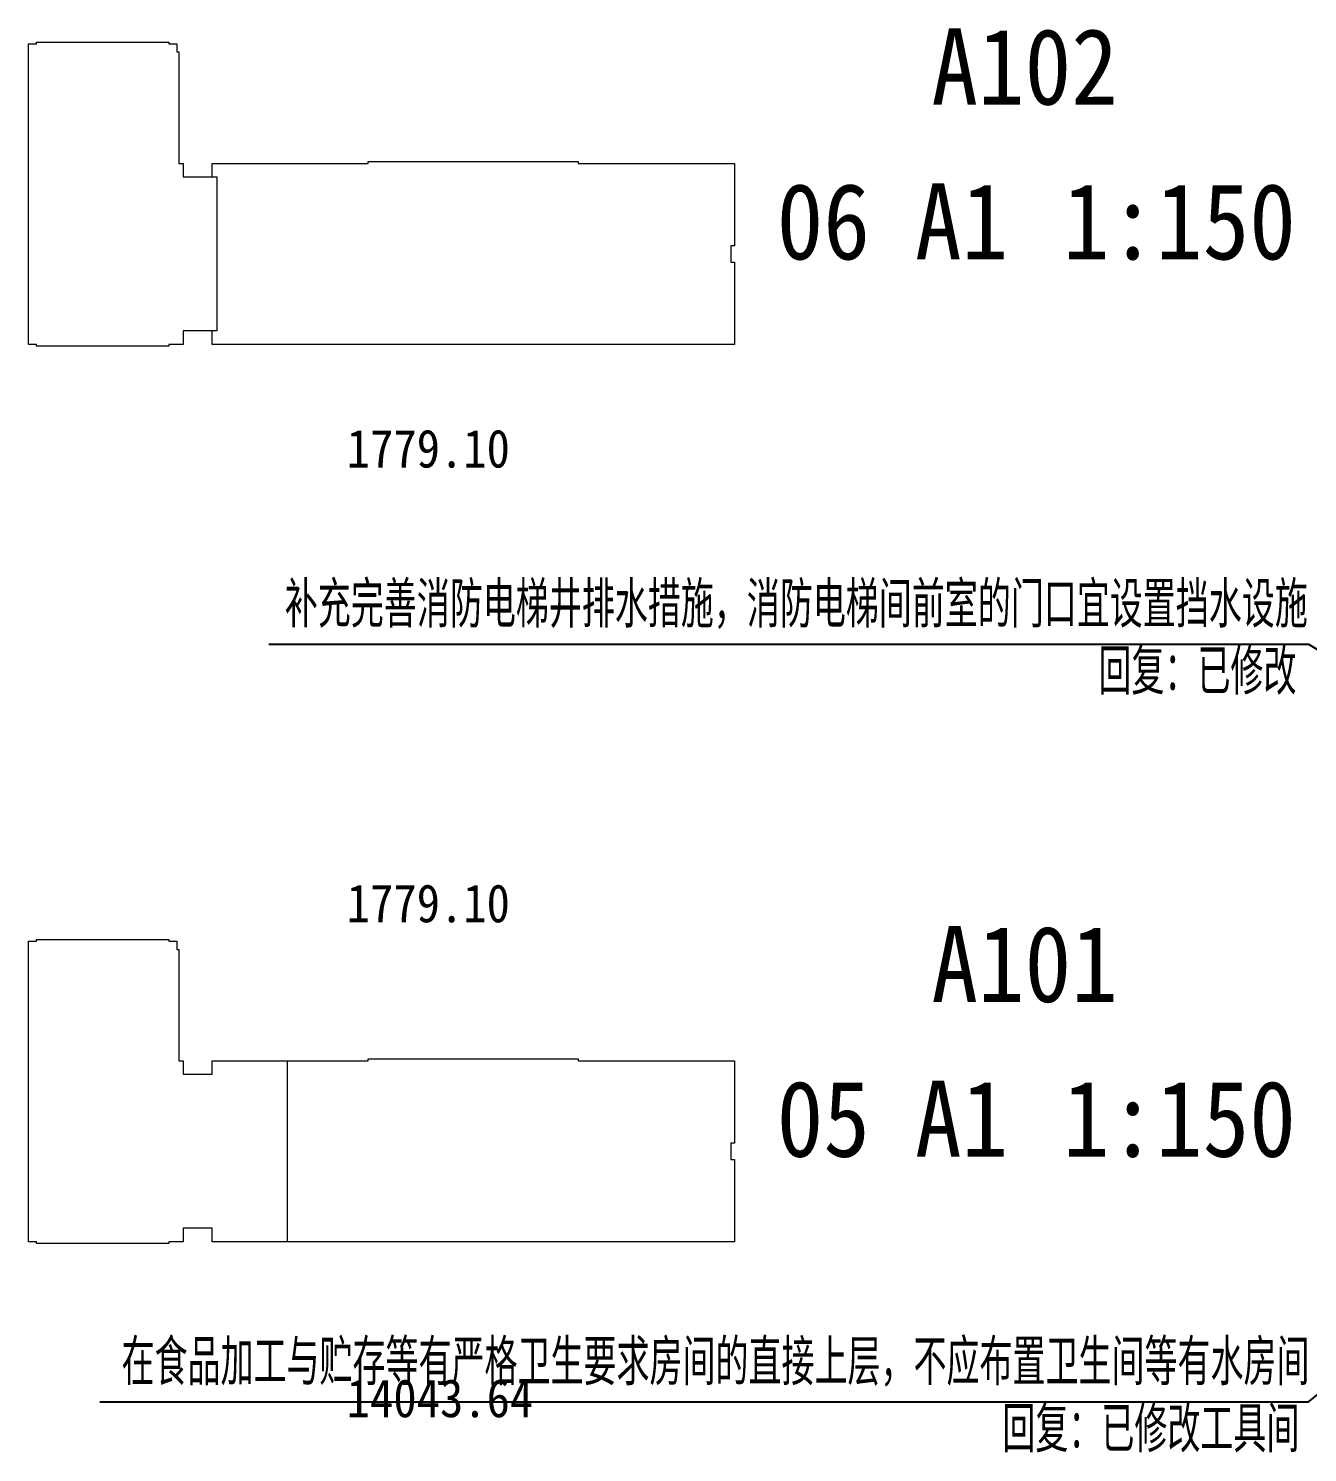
# Model space of a CAD drawing. Extents: x 1738711 to 2346805, y 1189731 to 2516152.
# Drawn here: x 1738711 to 1880031, y 1563560 to 1720819 of the extents above; entities that cross this region are included whole.
import ezdxf

# ---------------------------------------------------------------- set-up
doc = ezdxf.new("R2010")
doc.units = 0
doc.header["$LTSCALE"] = 1000
doc.header["$MEASUREMENT"] = 0
doc.layers.add('HZ', color=7, linetype='Continuous')
doc.layers.add('修改位置', color=6, linetype='Continuous')
doc.layers.add('面积线', color=6, linetype='Continuous', lineweight=15)
doc.styles.add('_TCH_DIM', font='SIMPLEX', dxfattribs={"bigfont": 'GBCBIG'})
doc.styles.add('黑体', font='simhei_0.ttf', dxfattribs={"width": 0.9})

msp = doc.modelspace()

# ---------------------------------------------------------------- linework, layer by layer
at = {"layer": '修改位置', "ltscale": 0.5}
for points in [[(1765259.6, 1652809.5), (1880130.8, 1652809.5), (1961171.9, 1604395.4)], [(1746598.6, 1569139.2), (1880130.8, 1569139.2), (1927413, 1606725.4)]]:
    msp.add_lwpolyline(points, dxfattribs=at)
at = {"layer": '面积线'}
msp.add_line((1767310.5, 1606825.4), (1767310.5, 1586825.4), dxfattribs=at)
for points in [[(1816710.6, 1696825.4), (1816310.6, 1696825.4), (1816310.6, 1695025.4), (1816710.6, 1695025.4), (1816710.6, 1685925.4), (1796810.6, 1685925.4), (1796810.6, 1685925.4), (1778910.6, 1685925.4), (1778910.6, 1685925.4), (1759010.6, 1685925.4), (1759010.6, 1687425.4), (1755810.2, 1687425.4), (1755810.2, 1685925.4), (1754209.9, 1685925.4), (1754209.9, 1685725.4), (1739610.9, 1685725.4), (1739610.9, 1685925.4), (1738710.5, 1685925.4), (1738710.5, 1719125.4), (1739611.2, 1719125.4), (1739611.2, 1719325.4), (1754209.9, 1719325.4), (1754209.9, 1719125.4), (1755110.5, 1719125.4), (1755110.5, 1718225.4), (1755310.5, 1718225.4), (1755310.5, 1705925.4), (1755810.2, 1705925.4), (1755810.2, 1704425.4), (1759010.6, 1704425.4), (1759010.6, 1705925.4), (1776260.5, 1705925.4), (1776260.5, 1706125.4), (1799460.5, 1706125.4), (1799460.5, 1705925.4), (1816710.6, 1705925.4), (1816710.6, 1696825.4)], [(1759010.6, 1704425.4), (1759510.5, 1704425.4), (1759510.5, 1687425.4), (1759010.6, 1687425.4)], [(1816710.6, 1597725.4), (1816310.6, 1597725.4), (1816310.6, 1595925.4), (1816710.6, 1595925.4), (1816710.6, 1586825.4), (1796810.6, 1586825.4), (1796810.6, 1586825.4), (1778910.6, 1586825.4), (1778910.6, 1586825.4), (1759010.6, 1586825.4), (1759010.6, 1588325.4), (1755810.2, 1588325.4), (1755810.2, 1586825.4), (1754209.9, 1586825.4), (1754209.9, 1586625.4), (1739610.9, 1586625.4), (1739610.9, 1586825.4), (1738710.5, 1586825.4), (1738710.5, 1620025.4), (1739611.2, 1620025.4), (1739611.2, 1620225.4), (1754209.9, 1620225.4), (1754209.9, 1620025.4), (1755110.5, 1620025.4), (1755110.5, 1619125.4), (1755310.5, 1619125.4), (1755310.5, 1606825.4), (1755810.2, 1606825.4), (1755810.2, 1605325.4), (1759010.6, 1605325.4), (1759010.6, 1606825.4), (1776260.5, 1606825.4), (1776260.5, 1607025.4), (1799460.5, 1607025.4), (1799460.5, 1606825.4), (1816710.6, 1606825.4), (1816710.6, 1597725.4)]]:
    msp.add_lwpolyline(points, dxfattribs=at)

# ---------------------------------------------------------------- texts
at = {"layer": 'HZ', "color": 40, "style": '黑体', "width": 0.9}
for s, height, p in [('A102', 8411.81, (1838474.2, 1712407.3)), ('06', 8411.81, (1821379.5, 1695318.7)), ('A1', 8411.81, (1836658.6, 1695318.7)), ('1:150', 8411.81, (1852990.7, 1695318.7)), ('1779.10', 4205.91, (1773877.8, 1672331.4)), ('1779.10', 4205.91, (1773877.8, 1622113)), ('A101', 8411.81, (1838474.2, 1613307.3)), ('05', 8411.81, (1821379.5, 1596218.7)), ('A1', 8411.81, (1836658.6, 1596218.7)), ('1:150', 8411.81, (1852990.7, 1596218.7)), ('14043.64', 4205.91, (1773877.8, 1567458.7))]:
    msp.add_text(s, height=height, dxfattribs=at).set_placement(p)
at = {"layer": '修改位置', "style": '_TCH_DIM'}
for s, p in [('补充完善消防电梯井排水措施，消防电梯间前室的门口宜设置挡水设施', (1767033.3, 1654664.2)), ('在食品加工与贮存等有严格卫生要求房间的直接上层，不应布置卫生间等有水房间', (1748993.5, 1570993.9))]:
    msp.add_text(s, height=5063.83, dxfattribs=at).set_placement(p)
at = {"layer": '修改位置', "color": 1, "style": '_TCH_DIM'}
for s, p in [('回复：已修改', (1856932.6, 1647254.7)), ('回复：已修改工具间', (1846320.9, 1563584.4))]:
    msp.add_text(s, height=5063.83, dxfattribs=at).set_placement(p)

doc.saveas('drawing.dxf')
